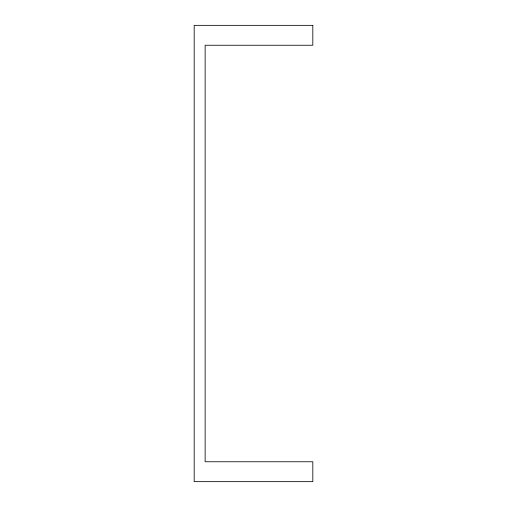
<?xml version="1.0" encoding="UTF-8"?>
<svg xmlns="http://www.w3.org/2000/svg" width="507" height="507" viewBox="0 0 507 507"><rect width="100%" height="100%" fill="white"/><g stroke="black" fill="none" stroke-linecap="round" stroke-linejoin="round"><path stroke-width="0.76" d="M312.819 25.35L194.181 25.35L194.181 481.65L312.819 481.65L312.819 461.757L205.132 461.757L205.132 45.243L312.819 45.243L312.819 25.35"/></g></svg>
